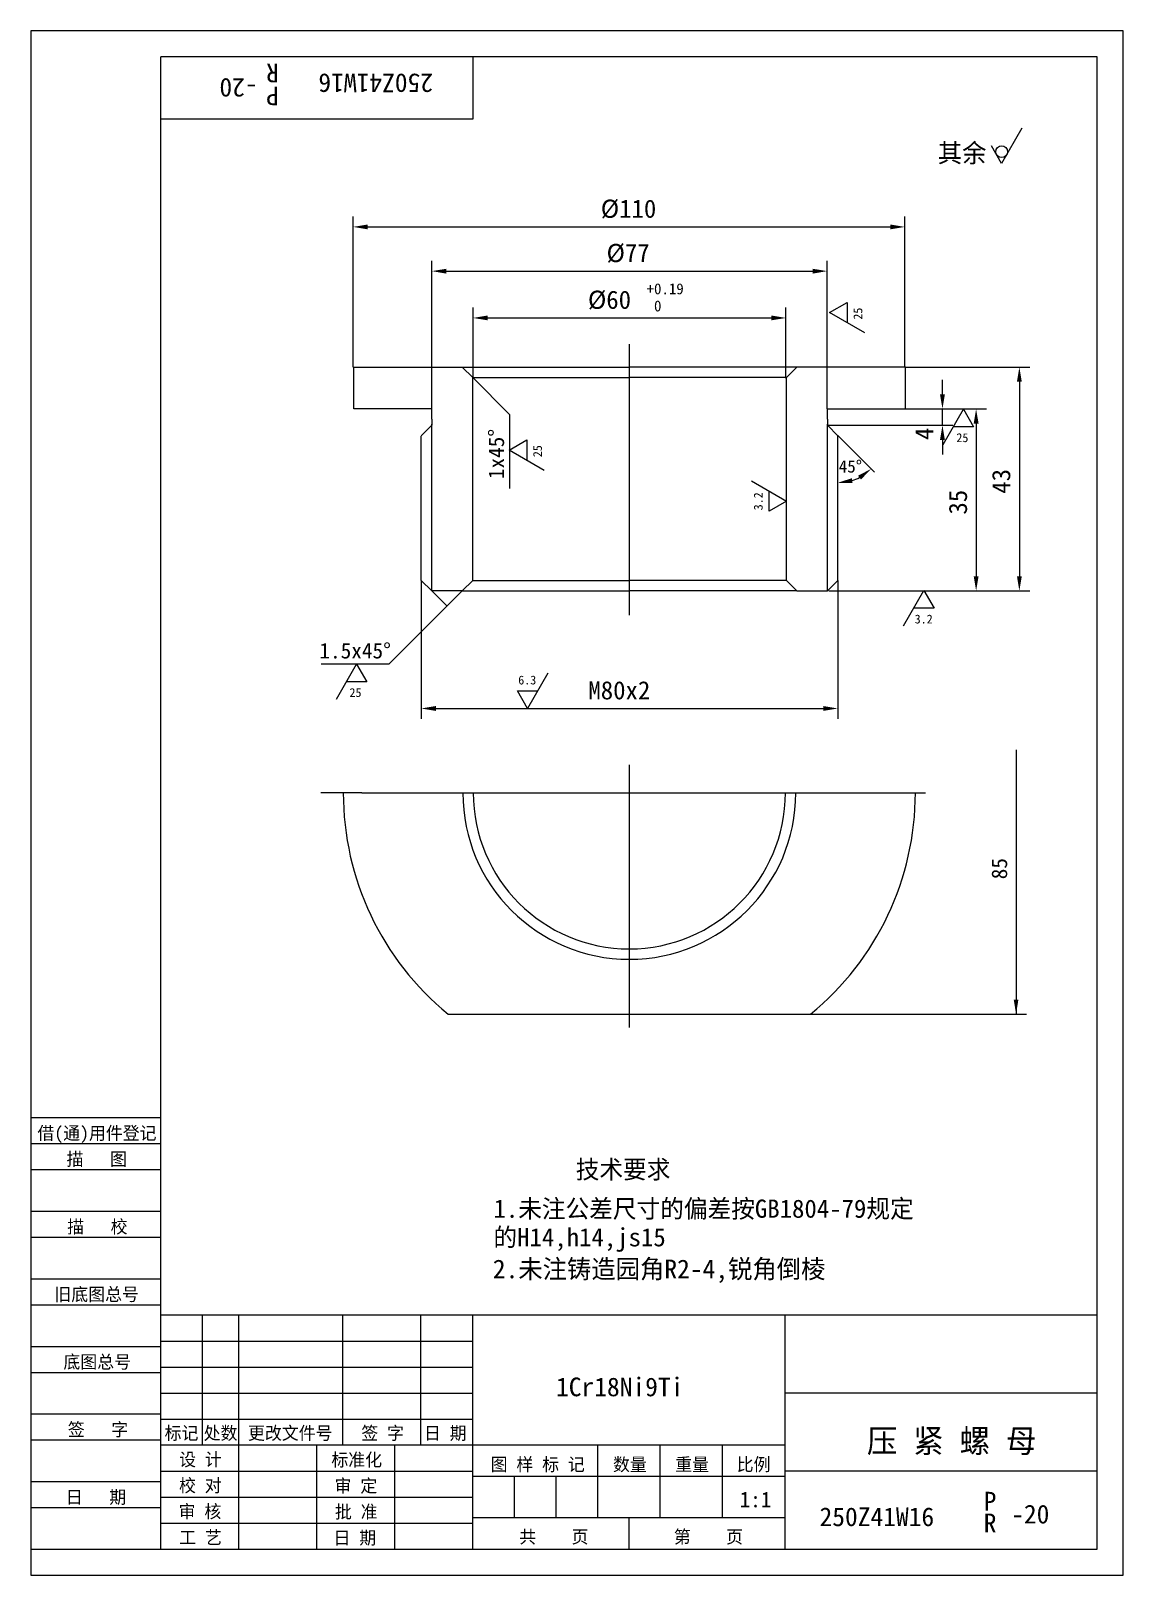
# Model space of a CAD drawing. Header units: metres. Extents: x 0 to 210, y 0 to 297.
import ezdxf

# ---------------------------------------------------------------- set-up
doc = ezdxf.new("R2010")
doc.units = ezdxf.units.M
for name, color, linetype in [('C', 6, 'Continuous'), ('D', 1, 'Continuous'), ('FL', 5, 'Continuous'), ('T', 7, 'Continuous'), ('TL', 4, 'Continuous')]:
    doc.layers.add(name, color=color, linetype=linetype)

# ---------------------------------------------------------------- blocks, each defined once
blk = doc.blocks.new('TUKUN4')
at = {"layer": 'FL'}
for p, q in [((0, 297), (0, 0)), ((210, 297), (0, 297)), ((210, 0), (210, 297)), ((0, 78), (25, 78)), ((0, 70), (25, 70)), ((0, 65), (25, 65)), ((0, 57), (25, 57)), ((0, 52), (25, 52)), ((33, 25), (33, 50)), ((40, 5), (40, 50)), ((60, 25), (60, 50)), ((75, 25), (75, 50)), ((25, 45), (85, 45)), ((0, 44), (25, 44)), ((0, 39), (25, 39)), ((25, 40), (85, 40)), ((25, 35), (85, 35)), ((0, 31), (25, 31)), ((25, 30), (85, 30)), ((0, 26), (25, 26)), ((70, 5), (70, 25)), ((0, 18), (25, 18)), ((25, 20), (85, 20)), ((25, 15), (85, 15)), ((0, 13), (25, 13)), ((25, 10), (85, 10)), ((0, 0), (210, 0))]:
    blk.add_line(p, q, dxfattribs=at)
at = {"layer": 'TL'}
for p, q in [((25, 5), (25, 292)), ((205, 292), (25, 292)), ((85, 292), (85, 280)), ((205, 5), (205, 292)), ((85, 280), (25, 280)), ((0, 88), (25, 88)), ((0, 83), (25, 83)), ((205, 50), (25, 50)), ((85, 5), (85, 50)), ((145, 5), (145, 50)), ((205, 35), (145, 35)), ((145, 25), (25, 25)), ((55, 5), (55, 25)), ((109, 11), (109, 25)), ((121, 11), (121, 25)), ((133, 11), (133, 25)), ((85, 19), (145, 19)), ((93, 11), (93, 19)), ((101, 11), (101, 19)), ((205, 20), (145, 20)), ((145, 11), (85, 11)), ((115, 5), (115, 11)), ((0, 5), (205, 5))]:
    blk.add_line(p, q, dxfattribs=at)
at = {"layer": 'T'}
for s, p in [('借(通)用件登记', (1.26, 83.76)), ('描   图', (6.86, 78.76)), ('描   校', (6.98, 65.76)), ('旧底图总号', (4.52, 52.76)), ('底图总号', (6.25, 39.76)), ('签   字', (7.1, 26.76)), ('标记', (25.71, 26.07)), ('处数', (33.22, 26.07)), ('更改文件号', (41.75, 26.07)), ('签 字', (63.53, 26.07)), ('日 期', (75.57, 26.07)), ('设 计', (28.5, 20.99)), ('标准化', (57.77, 20.93)), ('图 样 标 记', (88.4, 20.04)), ('数量', (111.92, 20.04)), ('重量', (123.88, 20.04)), ('比例', (135.7, 20.04)), ('校 对', (28.48, 15.99)), ('审 定', (58.39, 15.93)), ('日   期', (6.72, 13.76)), ('审 核', (28.41, 10.99)), ('批 准', (58.46, 10.93)), ('共    页', (93.91, 6.13)), ('第    页', (123.62, 6.13)), ('工 艺', (28.52, 5.99)), ('日 期', (58.18, 5.93))]:
    blk.add_text(s, height=2.5, dxfattribs=at).set_placement(p)

msp = doc.modelspace()

# ---------------------------------------------------------------- linework, layer by layer
at = {"layer": 'C'}
for p, q in [((115.06, 236.74), (115.06, 184.64)), ((115.06, 155.87), (115.06, 105.34)), ((63.65, 150.44), (55.74, 150.44)), ((63.65, 150.44), (171.99, 150.44))]:
    msp.add_line(p, q, dxfattribs=at)
at = {"layer": 'D'}
for p, q in [((190.56, 278.27), (186.65, 271.51)), ((186.65, 271.51), (184.7, 274.89)), ((61.94, 232.33), (61.94, 261.3)), ((64.74, 259.3), (165.23, 259.3)), ((168.03, 232.33), (168.03, 261.3)), ((77.08, 224.29), (77.08, 252.79)), ((153.11, 224.29), (153.11, 252.79)), ((79.88, 250.79), (150.31, 250.79)), ((85.02, 230.2), (85.02, 243.79)), ((145.17, 230.2), (145.17, 243.79)), ((153.55, 242.84), (156.93, 244.79)), ((156.93, 244.79), (156.93, 240.88)), ((87.82, 241.79), (142.37, 241.79)), ((160.31, 238.93), (153.55, 242.84)), ((168.06, 232.31), (192.05, 232.31)), ((84.95, 230.31), (92.02, 223.24)), ((175.27, 227.08), (175.27, 229.88)), ((190.05, 229.51), (190.05, 192.12)), ((92.02, 223.24), (92.02, 208.98)), ((168.12, 224.28), (177.27, 224.28)), ((175.27, 221.14), (175.27, 224.28)), ((175.41, 217.46), (179.31, 224.22)), ((177.27, 224.28), (183.74, 224.28)), ((179.31, 224.22), (181.26, 220.84)), ((77.06, 189.31), (77.06, 221.35)), ((153.14, 189.31), (153.14, 221.35)), ((153.14, 221.14), (177.27, 221.14)), ((181.26, 220.84), (177.36, 220.84)), ((181.74, 221.48), (181.74, 192.12)), ((91.95, 216.39), (95.33, 218.34)), ((95.33, 218.34), (95.33, 214.44)), ((155.12, 219.2), (162.2, 212.13)), ((175.27, 218.34), (175.27, 215.54)), ((98.71, 212.48), (91.95, 216.39)), ((138.55, 210.47), (145.31, 206.57)), ((141.93, 204.62), (141.93, 208.52)), ((145.31, 206.57), (141.93, 204.62)), ((75.06, 191.31), (75.06, 164.68)), ((155.14, 191.31), (155.14, 164.68)), ((82.95, 189.31), (75.88, 182.24)), ((77.06, 189.31), (80.01, 186.37)), ((153.41, 189.32), (183.74, 189.32)), ((167.8, 182.58), (171.7, 189.34)), ((171.7, 189.34), (173.66, 185.96)), ((183.74, 189.32), (192.05, 189.32)), ((173.66, 185.96), (169.75, 185.96)), ((75.88, 182.24), (68.81, 175.17)), ((68.81, 175.17), (55.84, 175.17)), ((58.73, 168.44), (62.63, 175.2)), ((62.63, 175.2), (64.58, 171.82)), ((99.39, 173.45), (95.49, 166.69)), ((64.58, 171.82), (60.68, 171.82)), ((93.53, 170.07), (97.44, 170.07)), ((95.49, 166.69), (93.53, 170.07)), ((77.86, 166.68), (152.34, 166.68)), ((189.42, 158.74), (189.42, 107.89)), ((149.91, 107.89), (191.42, 107.89))]:
    msp.add_line(p, q, dxfattribs=at)
msp.add_circle((186.65, 273.77), 1.13, dxfattribs=at)
msp.add_arc((155.14, 219.18), 9.09, 287.71, 297.29, dxfattribs=at)
for points in [[(64.74, 259.76), (64.74, 258.83), (61.94, 259.3)], [(165.23, 259.76), (165.23, 258.83), (168.03, 259.3)], [(79.88, 251.25), (79.88, 250.32), (77.08, 250.79)], [(150.31, 251.25), (150.31, 250.32), (153.11, 250.79)], [(87.82, 242.26), (87.82, 241.33), (85.02, 241.79)], [(142.37, 242.26), (142.37, 241.33), (145.17, 241.79)], [(189.59, 229.51), (190.52, 229.51), (190.05, 232.31)], [(174.8, 227.08), (175.73, 227.08), (175.27, 224.28)], [(181.27, 221.48), (182.21, 221.48), (181.74, 224.28)], [(174.8, 218.34), (175.73, 218.34), (175.27, 221.14)], [(157.98, 210.05), (157.84, 210.97), (155.14, 210.08)], [(159.04, 211.47), (159.59, 210.72), (161.57, 212.75)], [(181.27, 192.12), (182.21, 192.12), (181.74, 189.32)], [(189.59, 192.12), (190.52, 192.12), (190.05, 189.32)], [(77.86, 167.15), (77.86, 166.21), (75.06, 166.68)], [(152.34, 167.15), (152.34, 166.21), (155.14, 166.68)], [(189.87, 110.69), (189.42, 107.89), (188.97, 110.69)]]:
    msp.add_solid(points, dxfattribs=at)
at = {"layer": 'TL'}
for p, q in [((62.06, 232.31), (82.95, 232.31)), ((62.06, 224.31), (62.06, 232.31)), ((82.95, 232.31), (114.96, 232.31)), ((84.95, 230.31), (82.95, 232.31)), ((147.25, 232.31), (115.24, 232.31)), ((145.25, 230.31), (147.25, 232.31)), ((168.14, 232.31), (147.25, 232.31)), ((168.14, 224.31), (168.14, 232.31)), ((84.95, 230.31), (114.96, 230.31)), ((84.95, 191.31), (84.95, 230.31)), ((145.25, 230.31), (115.24, 230.31)), ((145.25, 191.31), (145.25, 230.31)), ((77.06, 224.31), (62.06, 224.31)), ((77.06, 222.31), (77.06, 224.31)), ((153.14, 222.31), (153.14, 224.31)), ((153.14, 224.31), (168.14, 224.31)), ((75.06, 219.14), (77.06, 221.14)), ((77.06, 222.31), (77.06, 221.14)), ((153.14, 222.31), (153.14, 221.14)), ((155.14, 219.14), (153.14, 221.14)), ((75.06, 191.31), (75.06, 219.07)), ((155.14, 191.31), (155.14, 219.07)), ((77.06, 189.31), (75.06, 191.31)), ((84.95, 191.31), (82.95, 189.31)), ((84.95, 191.31), (114.96, 191.31)), ((145.25, 191.31), (115.24, 191.31)), ((145.25, 191.31), (147.25, 189.31)), ((153.14, 189.31), (155.14, 191.31)), ((82.95, 189.31), (77.06, 189.31)), ((82.95, 189.31), (114.96, 189.31)), ((147.25, 189.31), (115.24, 189.31)), ((147.25, 189.31), (153.14, 189.31)), ((80.21, 107.89), (149.91, 107.89))]:
    msp.add_line(p, q, dxfattribs=at)
for radius, start, end in [(55, 180, 230.68), (32, 180, 0), (30, 180, 0), (55, 309.32, 0)]:
    msp.add_arc((115.06, 150.44), radius, start, end, dxfattribs=at)

# ---------------------------------------------------------------- block references
at = {"layer": 'D'}
msp.add_blockref('TUKUN4', (0, 0), dxfattribs=at)

# ---------------------------------------------------------------- texts
for s, height, rotation, p in [('R', 3.6, 180, (47.69, 290.68)), ('250Z41W16', 3.6, 180, (77.32, 288.76)), ('-20', 3.6, 180, (43.6, 287.88)), ('P', 3.6, 180, (47.69, 286.29)), ('25', 1.7, 90, (159.86, 241.46)), ('1x45%%d', 3, 90, (90.98, 210.79)), ('4', 3.5, 90, (173.52, 218.32)), ('25', 1.7, 90, (98.26, 215.01)), ('43', 3.5, 90, (188.3, 207.98)), ('3.2', 1.7, 90, (140.7, 204.79)), ('35', 3.5, 90, (179.99, 203.97)), ('85', 3, 90, (187.7, 133.83))]:
    msp.add_text(s, height=height, rotation=rotation, dxfattribs=at).set_placement(p)
for s, height, p in [('其余', 3.6, (174.37, 271.72)), ('%%C110', 3.5, (109.57, 261.05)), ('%%C77', 3.5, (110.68, 252.54)), ('%%C60', 3.5, (107.1, 243.54)), ('+0.19', 2.1, (118.38, 246.34)), (' 0', 2.1, (118.38, 243.05)), ('25', 1.7, (177.94, 217.91)), ('45%%d', 2.4, (155.33, 212.04)), ('3.2', 1.7, (169.92, 183.03)), ('1.5x45%%d', 3, (55.48, 176.3)), ('6.3', 1.7, (93.7, 171.3)), ('25', 1.7, (61.25, 168.89)), ('M80x2', 3.5, (107.19, 168.43)), ('技术要求', 3.5, (104.76, 76.27)), ('1.未注公差尺寸的偏差按GB1804-79规定', 3.5, (88.94, 68.73)), ('的H14,h14,js15', 3.5, (88.94, 63.23)), ('2.未注铸造园角R2-4,锐角倒棱', 3.6, (88.82, 57.09)), ('1Cr18Ni9Ti', 3.6, (100.97, 34.4)), ('压 紧 螺 母', 4.5, (160.74, 23.57)), ('1:1', 3, (136.26, 13.04)), ('P', 3.6, (183.19, 12.42)), ('250Z41W16', 3.6, (151.63, 9.42)), ('-20', 3.6, (188.48, 9.93)), ('R', 3.6, (183.19, 8.24))]:
    msp.add_text(s, height=height, dxfattribs=at).set_placement(p)

doc.saveas('drawing.dxf')
